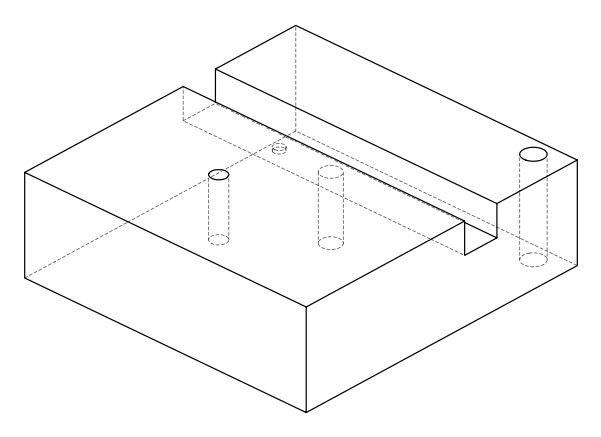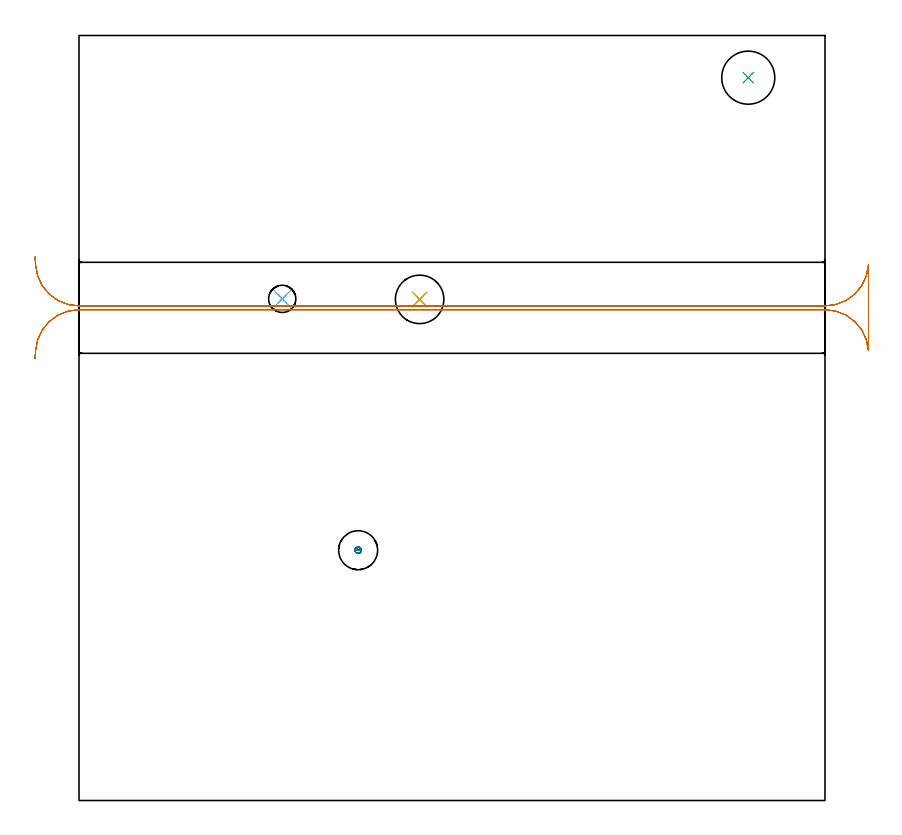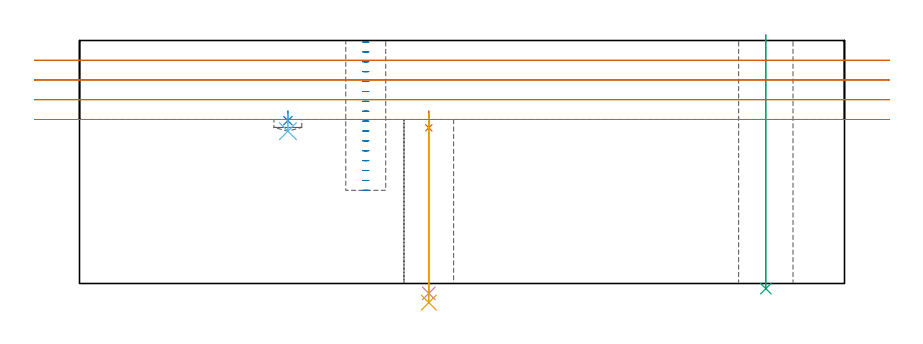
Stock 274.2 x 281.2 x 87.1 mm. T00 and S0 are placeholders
(PLAN: 8 operations, 6 tool changes, 7.3 min)
(1 SPOT_DRILL | STEP1HOLE_1 | NXT0321_9005460120000 | 0.06 min | 3376 mm3)
(2 SPOT_DRILL_1 | STEP1POCKET | NXT0321_9005460120000 | 0.03 min | 3088 mm3)
(3 INDEXABLE_INSERT_DRILL_THROUGH_HOLE_FROM_SOLID | STEP1HOLE | NXT0302_010 | 0.37 min | 25990 mm3)
(4 DRILL_THROUGH_HOLE_INTO_CENTER | STEP1HOLE_1 | NXT0301_083 | 0.26 min | 5615 mm3)
(5 DRILL_TO_ENLARGE_THROUGH_HOLE | STEP1HOLE_1 | UGT0301_248 | 0.28 min | 12662 mm3)
(6 DRILL_BLIND_HOLE_INTO_CENTER | STEP1POCKET | NXT0301_127 | 0.03 min | 318 mm3)
(7 MILL_RECTANGULAR_SLOT | SLOT_RECTANGULAR | UGT0201_004 | Follow Part, ap 8, ae 75% | 5.53 min | 249005 mm3)
(8 MILL_BLIND_HOLE_FROM_SOLID_MATERIAL | STEP1POCKET_1 | NXT0201_011 | Spiral | 0.71 min | 8653 mm3)
(TOOL NXT0321_9005460120000 | NC Spot Drill, 142deg, 12mm, Carbide, Uncoated | D12 PA142 FL30 Z2)
(TOOL NXT0302_010 | Index. Insert Drill 19.5mm [880-D1950L25-05] | D19.5 PA176 FL98 Z2)
(TOOL NXT0301_083 | Carbide Drill 11.2mm [860.1-1120-056A1-MM 2214] | D11.2 PA140 FL72 Z2)
(TOOL UGT0301_248 | Twist Drill 17.8 mm | D17.8 PA118 FL130 Z2)
(TOOL NXT0301_127 | Carbide Drill 10mm [861.1-1000-030A1-GP GC34] | D10 PA150 FL31.2 Z2)
(TOOL UGT0201_004 | End Mill 32 mm | D32 FL53 Z6)
(TOOL NXT0201_011 | ENDMILL 12mm [2P460-1200-NA 1630] | D12 FL38 Z6)
(OP 1 SPOT_DRILL)
G17 G21 G94 G90
T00 M6
G54
G17 G0 G90 X125.2 Y184.2 S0 M3
G43 Z97.1 H0
G94 G81 G98 Z55.8 F250. R61.8
G80
M5
M2
(OP 2 SPOT_DRILL_1)
G17 G21 G94 G90
T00 M6
G54
G17 G0 G90 X74.7 Y184.4 S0 M3
G43 Z97.1 H0
G94 G81 G98 Z58.37 F250. R61.8
G80
M5
M2
(OP 3 INDEXABLE_INSERT_DRILL_THROUGH_HOLE_FROM_SOLID)
G17 G21 G94 G90
T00 M6
G54
G17 G0 G90 X246. Y265.7 S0 M3
G43 Z97.1 H1
G94 G81 G98 Z-1.84 F250. R89.1
G80
M5
M2
(OP 4 DRILL_THROUGH_HOLE_INTO_CENTER)
G17 G21 G94 G90
T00 M6
G54
G17 G0 G90 X125.2 Y184.2 S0 M3
G43 Z97.1 H1
G94 G73 G98 Z-3.538 F250. Q10.39 R60.8
G80
M5
M2
(OP 5 DRILL_TO_ENLARGE_THROUGH_HOLE)
G17 G21 G94 G90
T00 M6
G54
G17 G0 G90 X125.2 Y184.2 S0 M3
G43 Z97.1 H0
G94 G73 G98 Z-6.848 F250. Q16.412 R60.8
G80
M5
M2
(OP 6 DRILL_BLIND_HOLE_INTO_CENTER)
G17 G21 G94 G90
T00 M6
G54
G17 G0 G90 X74.7 Y184.4 S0 M3
G43 Z97.1 H1
G94 G81 G98 Z54.6 F250. R60.8
G80
M5
M2
(OP 7 MILL_RECTANGULAR_SLOT)
G17 G21 G94 G90
T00 M6
G54
G17 G0 G90 X-16.154 Y162.385 S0 M3
G43 Z97.1 H0
Z80.025
G94 G1 X-15.97 Y165.379 F250.
G2 X0. Y180.4 R16. F500.
G1 X274.2
G2 X290.17 Y165.38 R16.
G1 X290.2
Y196.82
X290.17
G2 X274.2 Y181.8 R16.
G1 X0.
G2 X-15.97 Y196.821 R16.
G1 X-16.154 Y199.815 F250.
G0 Y162.385 Z72.95
G1 X-15.97 Y165.379
G2 X0. Y180.4 R16. F500.
G1 X274.2
G2 X290.17 Y165.38 R16.
G1 X290.2
Y196.82
X290.17
G2 X274.2 Y181.8 R16.
G1 X0.
G2 X-15.97 Y196.821 R16.
G1 X-16.154 Y199.815 F250.
G0 Y162.385 Z65.875
G1 X-15.97 Y165.379
G2 X0. Y180.4 R16. F500.
G1 X274.2
G2 X290.17 Y165.38 R16.
G1 X290.2
Y196.82
X290.17
G2 X274.2 Y181.8 R16.
G1 X0.
G2 X-15.97 Y196.821 R16.
G1 X-16.154 Y199.815 F250.
G0 Y162.385 Z58.8
G1 X-15.97 Y165.379
G2 X0. Y180.4 R16. F500.
G1 X274.2
G2 X290.17 Y165.38 R16.
G1 X290.2
Y196.82
X290.17
G2 X274.2 Y181.8 R16.
G1 X0.
G2 X-15.97 Y196.821 R16.
G1 X-16.154 Y199.815 F250.
G0 Z97.1
M5
M2
(OP 8 MILL_BLIND_HOLE_FROM_SOLID_MATERIAL)
G17 G21 G94 G90
T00 M6
G54
G17 G0 G90 X102.6 Y92. S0 M3
G43 Z97.1 H1
Z86.556
G94 G3 X103.175 Y92.575 R0.575 F250.
X102.6 Y93.15 R0.575
X101.45 Y92. R1.15
X102.6 Y93.15 R-1.15
X102.025 Y92.575 R0.575
X102.6 Y92. R0.575
G0 Z83.013
G3 X103.175 Y92.575 R0.575
X102.6 Y93.15 R0.575
X101.45 Y92. R1.15
X102.6 Y93.15 R-1.15
X102.025 Y92.575 R0.575
X102.6 Y92. R0.575
G0 Z79.469
G3 X103.175 Y92.575 R0.575
X102.6 Y93.15 R0.575
X101.45 Y92. R1.15
X102.6 Y93.15 R-1.15
X102.025 Y92.575 R0.575
X102.6 Y92. R0.575
G0 Z75.925
G3 X103.175 Y92.575 R0.575
X102.6 Y93.15 R0.575
X101.45 Y92. R1.15
X102.6 Y93.15 R-1.15
X102.025 Y92.575 R0.575
X102.6 Y92. R0.575
G0 Z72.381
G3 X103.175 Y92.575 R0.575
X102.6 Y93.15 R0.575
X101.45 Y92. R1.15
X102.6 Y93.15 R-1.15
X102.025 Y92.575 R0.575
X102.6 Y92. R0.575
G0 Z68.838
G3 X103.175 Y92.575 R0.575
X102.6 Y93.15 R0.575
X101.45 Y92. R1.15
X102.6 Y93.15 R-1.15
X102.025 Y92.575 R0.575
X102.6 Y92. R0.575
G0 Z65.294
G3 X103.175 Y92.575 R0.575
X102.6 Y93.15 R0.575
X101.45 Y92. R1.15
X102.6 Y93.15 R-1.15
X102.025 Y92.575 R0.575
X102.6 Y92. R0.575
G0 Z61.75
G3 X103.175 Y92.575 R0.575
X102.6 Y93.15 R0.575
X101.45 Y92. R1.15
X102.6 Y93.15 R-1.15
X102.025 Y92.575 R0.575
X102.6 Y92. R0.575
G0 Z58.206
G3 X103.175 Y92.575 R0.575
X102.6 Y93.15 R0.575
X101.45 Y92. R1.15
X102.6 Y93.15 R-1.15
X102.025 Y92.575 R0.575
X102.6 Y92. R0.575
G0 Z54.663
G3 X103.175 Y92.575 R0.575
X102.6 Y93.15 R0.575
X101.45 Y92. R1.15
X102.6 Y93.15 R-1.15
X102.025 Y92.575 R0.575
X102.6 Y92. R0.575
G0 Z51.119
G3 X103.175 Y92.575 R0.575
X102.6 Y93.15 R0.575
X101.45 Y92. R1.15
X102.6 Y93.15 R-1.15
X102.025 Y92.575 R0.575
X102.6 Y92. R0.575
G0 Z47.575
G3 X103.175 Y92.575 R0.575
X102.6 Y93.15 R0.575
X101.45 Y92. R1.15
X102.6 Y93.15 R-1.15
X102.025 Y92.575 R0.575
X102.6 Y92. R0.575
G0 Z44.031
G3 X103.175 Y92.575 R0.575
X102.6 Y93.15 R0.575
X101.45 Y92. R1.15
X102.6 Y93.15 R-1.15
X102.025 Y92.575 R0.575
X102.6 Y92. R0.575
G0 Z40.488
G3 X103.175 Y92.575 R0.575
X102.6 Y93.15 R0.575
X101.45 Y92. R1.15
X102.6 Y93.15 R-1.15
X102.025 Y92.575 R0.575
X102.6 Y92. R0.575
G0 Z36.944
G3 X103.175 Y92.575 R0.575
X102.6 Y93.15 R0.575
X101.45 Y92. R1.15
X102.6 Y93.15 R-1.15
X102.025 Y92.575 R0.575
X102.6 Y92. R0.575
G0 Z33.4
G3 X103.175 Y92.575 R0.575
X102.6 Y93.15 R0.575
X101.45 Y92. R1.15
X102.6 Y93.15 R-1.15
X102.025 Y92.575 R0.575
X102.6 Y92. R0.575
G0 Z97.1
M5
M2
